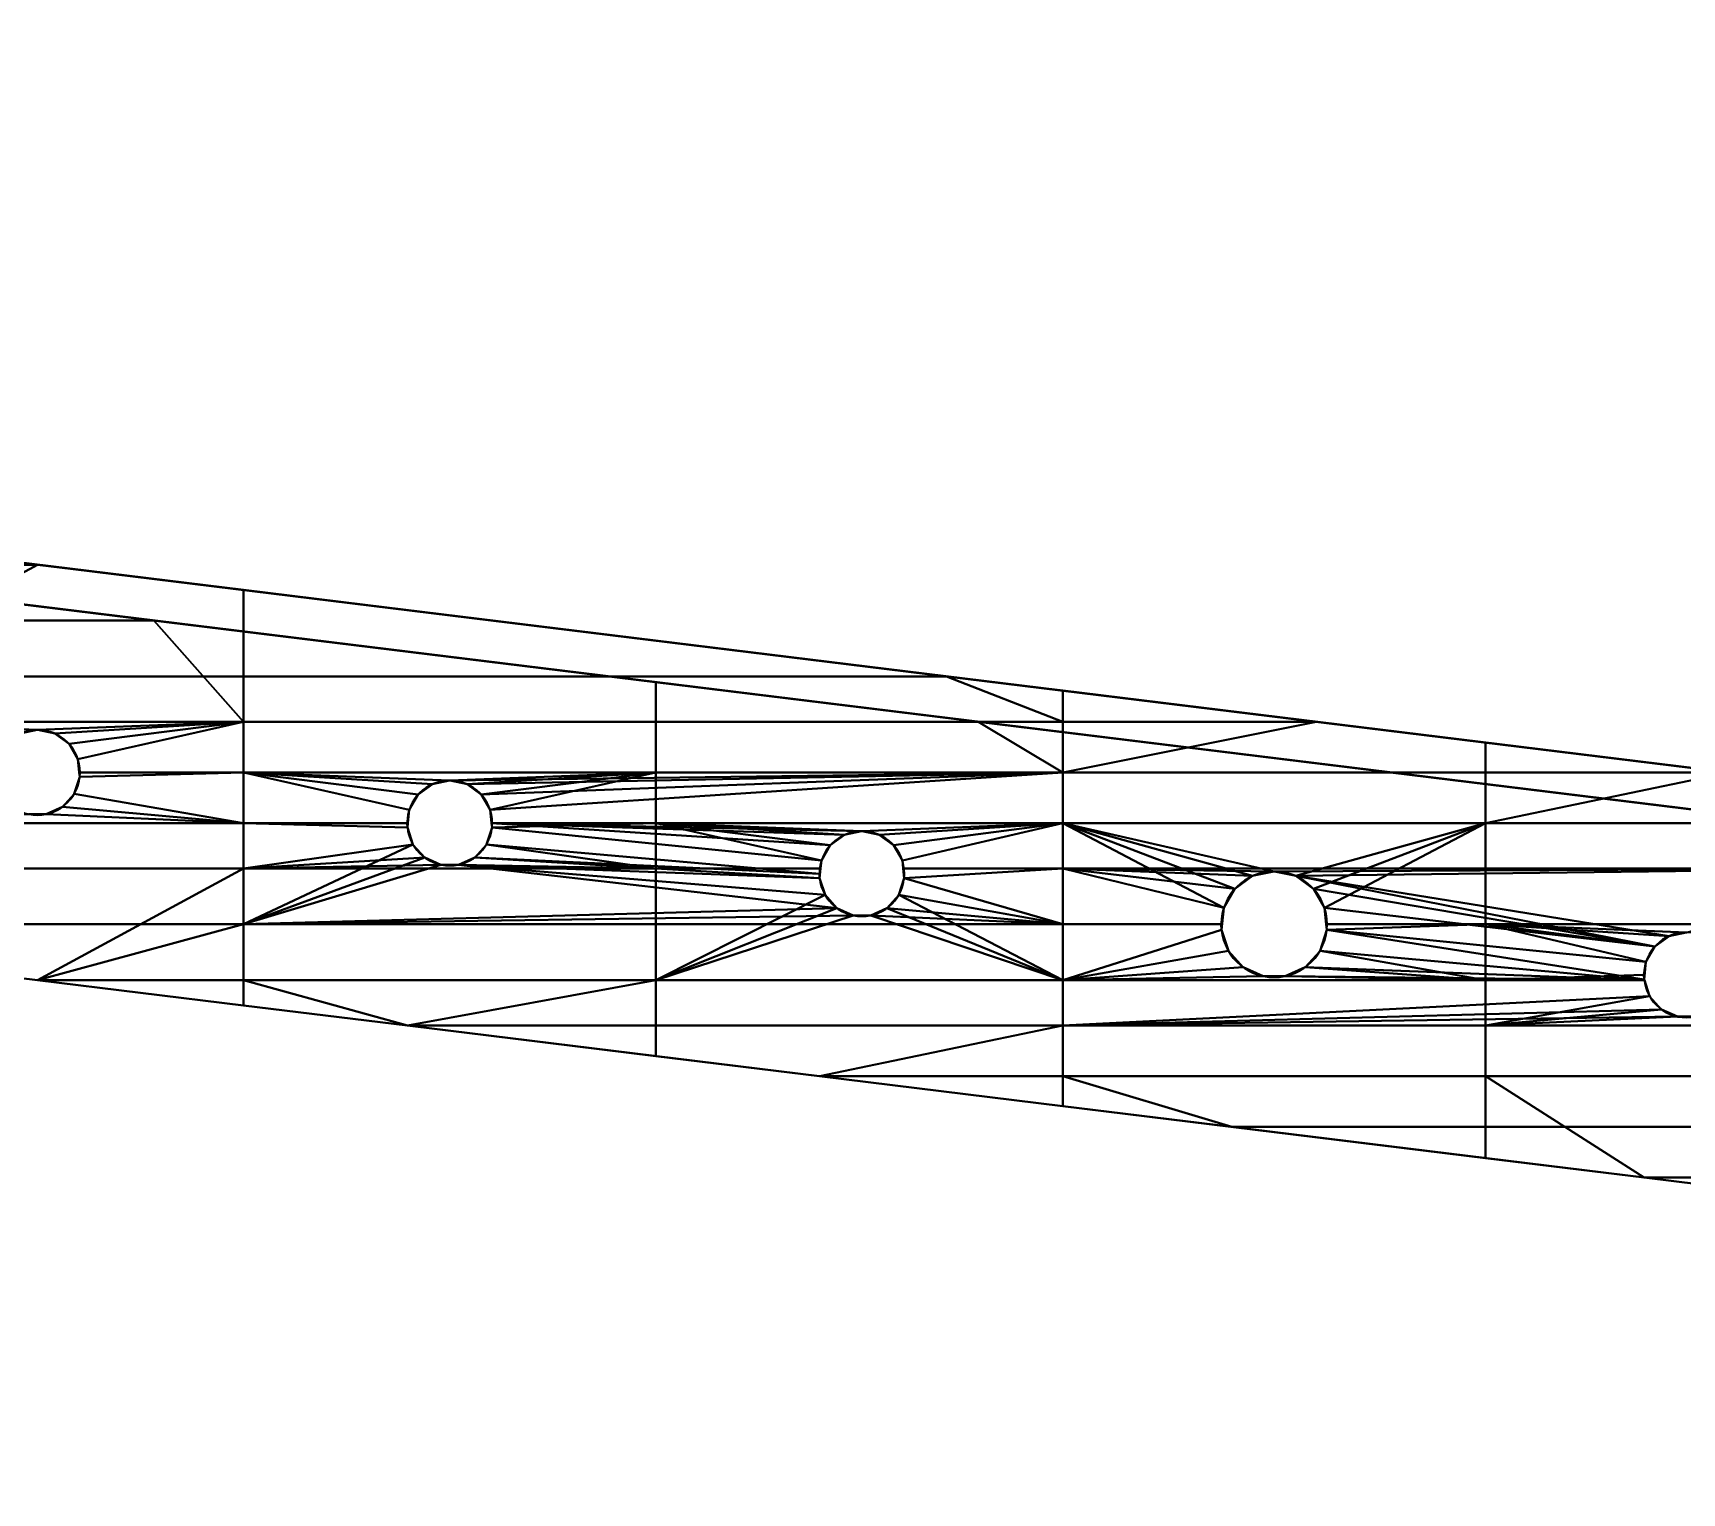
# Model space of a CAD drawing. Header units: millimetres. Extents: x 0 to 419, y 0 to 190.
# Drawn here: x 210.7 to 290.1, y 119.4 to 189.7 of the extents above; entities that cross this region are included whole.
import ezdxf

# ---------------------------------------------------------------- set-up
doc = ezdxf.new("R2010")
doc.units = ezdxf.units.MM
doc.layers.add('1', color=7, linetype='Continuous', true_color=0xffffff)

# ---------------------------------------------------------------- blocks, each defined once
blk = doc.blocks.new('UG_SURFACE_001')
at = {"layer": '1', "color": 252, "linetype": 'Continuous', "lineweight": 35}
for points in [[(2.492546, 189.693958, 16.5), (220.852703, 162.882701, 3.5), (210.930929, 164.100945, 3.5)], [(210.930929, 164.100945, 3.5), (201.001778, 165.320083, 3.5), (2.492546, 189.693958, 16.5)], [(2.492546, 189.693958, 16.5), (254.704952, 158.726171, 3.5), (220.852703, 162.882701, 3.5)], [(254.704952, 158.726171, 3.5), (2.492546, 189.693958, 16.5), (7.492546, 189.08003, 21.500001), (414.399207, 139.11818, 21.500001)], [(414.157271, 137.147874, 21.500001), (414.399207, 139.11818, 21.500001), (7.492546, 189.08003, 21.500001), (7.492546, 187.080026, 21.500001)], [(101.747163, 175.507024, 5.5), (419.120014, 136.538535, 16.5), (414.157271, 137.147874, 21.500001), (7.492546, 187.080026, 21.500001)], [(419.120014, 136.538535, 16.5), (101.747163, 175.507024, 5.5), (117.274627, 173.60048, 5.5)], [(419.120014, 136.538535, 16.5), (117.274627, 173.60048, 5.5), (121.598087, 173.069626, 5.5)], [(419.120014, 136.538535, 16.5), (121.598087, 173.069626, 5.5), (141.199008, 170.66294, 5.5)], [(141.199008, 170.66294, 5.5), (156.976476, 168.725714, 5.5), (419.120014, 136.538535, 16.5)], [(419.120014, 136.538535, 16.5), (156.976476, 168.725714, 5.5), (161.549926, 168.164164, 5.5)], [(419.120014, 136.538535, 16.5), (161.549926, 168.164164, 5.5), (176.827401, 166.288331, 5.5)], [(176.827401, 166.288331, 5.5), (194.642231, 164.100945, 5.5), (419.120014, 136.538535, 16.5)], [(210.930929, 164.100945, 3.5), (201.001778, 164.100945, 3.5), (201.001778, 165.320083, 3.5)], [(419.120014, 136.538535, 16.5), (194.642231, 164.100945, 5.5), (201.001778, 163.320079, 5.5)], [(201.001778, 158.726171, 3.5), (201.001778, 164.100945, 3.5), (210.930929, 164.100945, 3.5)], [(210.930929, 164.100945, 3.5), (220.852703, 162.882701, 3.5), (220.852703, 158.726171, 3.5), (201.001778, 158.726171, 3.5)], [(201.001778, 163.320079, 5.5), (201.001778, 161.41355, 5.5), (216.529235, 161.41355, 5.5)], [(201.001778, 163.320079, 5.5), (216.529235, 161.41355, 5.5), (419.120014, 136.538535, 16.5)], [(254.704952, 158.726171, 3.5), (220.852703, 158.726171, 3.5), (220.852703, 162.882701, 3.5)], [(216.529235, 161.41355, 5.5), (201.001778, 161.41355, 5.5), (201.001778, 156.538785, 5.5), (220.852703, 156.538785, 5.5)], [(220.852703, 156.538785, 5.5), (220.852703, 160.882697, 5.5), (216.529235, 161.41355, 5.5)], [(419.120014, 136.538535, 16.5), (216.529235, 161.41355, 5.5), (220.852703, 160.882697, 5.5)], [(220.852703, 160.882697, 5.5), (220.852703, 156.538785, 5.5), (240.703627, 156.538785, 5.5), (240.703627, 158.445314, 5.5)], [(220.852703, 160.882697, 5.5), (240.703627, 158.445314, 5.5), (419.120014, 136.538535, 16.5)], [(201.001778, 158.726171, 3.5), (220.852703, 158.726171, 3.5), (220.852703, 156.538785, 3.5), (201.001778, 156.538785, 3.5)], [(260.30454, 156.538785, 3.5), (220.852703, 156.538785, 3.5), (220.852703, 158.726171, 3.5), (254.704952, 158.726171, 3.5)], [(240.703627, 158.445314, 5.5), (240.703627, 156.538785, 5.5), (256.231099, 156.538785, 5.5)], [(419.120014, 136.538535, 16.5), (240.703627, 158.445314, 5.5), (256.231099, 156.538785, 5.5)], [(254.704952, 158.726171, 3.5), (260.30454, 158.038616, 3.5), (260.30454, 156.538785, 3.5)], [(414.399207, 139.11818, 21.500001), (260.30454, 158.038616, 3.5), (254.704952, 158.726171, 3.5)], [(272.519767, 156.538785, 3.5), (260.30454, 156.538785, 3.5), (260.30454, 158.038616, 3.5)], [(414.399207, 139.11818, 21.500001), (272.519767, 156.538785, 3.5), (260.30454, 158.038616, 3.5)], [(201.001778, 156.538785, 3.5), (220.852703, 156.538785, 3.5), (210.927233, 156.151399, 3.5)], [(210.927233, 156.151399, 3.5), (210.093424, 155.974165, 3.5), (201.001778, 156.538785, 3.5)], [(201.001778, 156.538785, 5.5), (210.093424, 155.974165, 5.5), (210.927233, 156.151399, 5.5)], [(210.927233, 156.151399, 5.5), (220.852703, 156.538785, 5.5), (201.001778, 156.538785, 5.5)], [(220.852703, 156.538785, 3.5), (211.761042, 155.974165, 3.5), (210.927233, 156.151399, 3.5)], [(210.927233, 156.151399, 5.5), (211.761042, 155.974165, 5.5), (220.852703, 156.538785, 5.5)], [(212.450683, 155.473113, 3.5), (211.761042, 155.974165, 3.5), (220.852703, 156.538785, 3.5)], [(220.852703, 156.538785, 5.5), (211.761042, 155.974165, 5.5), (212.450683, 155.473113, 5.5)], [(212.876901, 154.73488, 3.5), (212.450683, 155.473113, 3.5), (220.852703, 156.538785, 3.5)], [(220.852703, 156.538785, 5.5), (212.450683, 155.473113, 5.5), (212.876901, 154.73488, 5.5)], [(220.852703, 156.538785, 3.5), (220.852703, 154.101387, 3.5), (212.943479, 154.101387, 3.5), (212.876901, 154.73488, 3.5)], [(212.876901, 154.73488, 5.5), (212.943479, 154.101387, 5.5), (220.852703, 154.101387, 5.5), (220.852703, 156.538785, 5.5)], [(220.852703, 156.538785, 3.5), (260.30454, 156.538785, 3.5), (260.30454, 154.101387, 3.5), (220.852703, 154.101387, 3.5)], [(240.703627, 154.101387, 5.5), (240.703627, 156.538785, 5.5), (220.852703, 156.538785, 5.5), (220.852703, 154.101387, 5.5)], [(256.231099, 156.538785, 5.5), (240.703627, 156.538785, 5.5), (240.703627, 154.101387, 5.5), (260.30454, 154.101387, 5.5)], [(260.30454, 154.101387, 5.5), (260.30454, 156.038627, 5.5), (256.231099, 156.538785, 5.5)], [(419.120014, 136.538535, 16.5), (256.231099, 156.538785, 5.5), (260.30454, 156.038627, 5.5)], [(260.30454, 154.101387, 3.5), (260.30454, 156.538785, 3.5), (272.519767, 156.538785, 3.5)], [(272.519767, 156.538785, 3.5), (280.655473, 155.53984, 3.5), (280.655473, 154.101387, 3.5), (260.30454, 154.101387, 3.5)], [(414.399207, 139.11818, 21.500001), (280.655473, 155.53984, 3.5), (272.519767, 156.538785, 3.5)], [(210.927233, 156.151399, 3.5), (210.927233, 156.151399, 5.5), (210.093424, 155.974165, 5.5), (210.093424, 155.974165, 3.5)], [(211.761042, 155.974165, 3.5), (211.761042, 155.974165, 5.5), (210.927233, 156.151399, 5.5), (210.927233, 156.151399, 3.5)], [(212.450683, 155.473113, 3.5), (212.450683, 155.473113, 5.5), (211.761042, 155.974165, 5.5), (211.761042, 155.974165, 3.5)], [(260.30454, 156.038627, 5.5), (260.30454, 154.101387, 5.5), (276.082009, 154.101387, 5.5)], [(260.30454, 156.038627, 5.5), (276.082009, 154.101387, 5.5), (419.120014, 136.538535, 16.5)], [(212.876901, 154.73488, 3.5), (212.876901, 154.73488, 5.5), (212.450683, 155.473113, 5.5), (212.450683, 155.473113, 3.5)], [(292.370707, 154.101387, 3.5), (280.655473, 154.101387, 3.5), (280.655473, 155.53984, 3.5)], [(414.399207, 139.11818, 21.500001), (292.370707, 154.101387, 3.5), (280.655473, 155.53984, 3.5)], [(212.702587, 153.076395, 3.5), (212.96601, 153.887108, 3.5), (220.852703, 154.101387, 3.5), (220.852703, 151.664004, 3.5)], [(220.852703, 151.664004, 5.5), (220.852703, 154.101387, 5.5), (212.96601, 153.887108, 5.5), (212.702587, 153.076395, 5.5)], [(212.943479, 154.101387, 5.5), (212.876901, 154.73488, 5.5), (212.876901, 154.73488, 3.5), (212.943479, 154.101387, 3.5)], [(212.96601, 153.887108, 3.5), (212.943479, 154.101387, 3.5), (220.852703, 154.101387, 3.5)], [(212.943479, 154.101387, 3.5), (212.96601, 153.887108, 3.5), (212.96601, 153.887108, 5.5), (212.943479, 154.101387, 5.5)], [(220.852703, 154.101387, 5.5), (212.943479, 154.101387, 5.5), (212.96601, 153.887108, 5.5)], [(220.852703, 154.101387, 3.5), (229.254708, 153.035715, 3.5), (228.82849, 152.297497, 3.5)], [(220.852703, 154.101387, 3.5), (229.944348, 153.536767, 3.5), (229.254708, 153.035715, 3.5)], [(230.778158, 153.714001, 3.5), (220.852703, 154.101387, 3.5), (260.30454, 154.101387, 3.5)], [(230.778158, 153.714001, 3.5), (229.944348, 153.536767, 3.5), (220.852703, 154.101387, 3.5)], [(228.82849, 152.297497, 3.5), (228.72816, 151.664004, 3.5), (220.852703, 151.664004, 3.5), (220.852703, 154.101387, 3.5)], [(240.703627, 154.101387, 5.5), (220.852703, 154.101387, 5.5), (230.778158, 153.714001, 5.5)], [(220.852703, 154.101387, 5.5), (220.852703, 151.664004, 5.5), (228.761911, 151.664004, 5.5), (228.82849, 152.297497, 5.5)], [(220.852703, 154.101387, 5.5), (229.944348, 153.536767, 5.5), (230.778158, 153.714001, 5.5)], [(228.82849, 152.297497, 5.5), (229.254708, 153.035715, 5.5), (220.852703, 154.101387, 5.5)], [(229.254708, 153.035715, 5.5), (229.944348, 153.536767, 5.5), (220.852703, 154.101387, 5.5)], [(260.30454, 154.101387, 3.5), (231.611967, 153.536767, 3.5), (230.778158, 153.714001, 3.5)], [(230.778158, 153.714001, 5.5), (231.611967, 153.536767, 5.5), (240.703627, 154.101387, 5.5)], [(232.301608, 153.035715, 3.5), (231.611967, 153.536767, 3.5), (260.30454, 154.101387, 3.5)], [(240.703627, 154.101387, 5.5), (231.611967, 153.536767, 5.5), (232.301608, 153.035715, 5.5)], [(232.727826, 152.297497, 3.5), (232.301608, 153.035715, 3.5), (260.30454, 154.101387, 3.5)], [(240.703627, 154.101387, 5.5), (232.301608, 153.035715, 5.5), (232.727826, 152.297497, 5.5)], [(260.30454, 154.101387, 3.5), (260.30454, 151.664004, 3.5), (232.794404, 151.664004, 3.5), (232.727826, 152.297497, 3.5)], [(232.727826, 152.297497, 5.5), (232.794404, 151.664004, 5.5), (240.703627, 151.664004, 5.5), (240.703627, 154.101387, 5.5)], [(260.30454, 151.664004, 5.5), (260.30454, 154.101387, 5.5), (240.703627, 154.101387, 5.5), (240.703627, 151.664004, 5.5)], [(260.30454, 154.101387, 3.5), (280.655473, 154.101387, 3.5), (280.655473, 151.664004, 3.5), (260.30454, 151.664004, 3.5)], [(276.082009, 154.101387, 5.5), (260.30454, 154.101387, 5.5), (260.30454, 151.664004, 5.5), (295.932919, 151.664004, 5.5)], [(419.120014, 136.538535, 16.5), (276.082009, 154.101387, 5.5), (295.932919, 151.664004, 5.5)], [(280.655473, 151.664004, 3.5), (280.655473, 154.101387, 3.5), (292.370707, 154.101387, 3.5)], [(292.370707, 154.101387, 3.5), (300.256401, 153.133154, 3.5), (300.256401, 151.664004, 3.5), (280.655473, 151.664004, 3.5)], [(212.702587, 153.076395, 3.5), (212.702587, 153.076395, 5.5), (212.96601, 153.887108, 5.5), (212.96601, 153.887108, 3.5)], [(229.944348, 153.536767, 3.5), (229.944348, 153.536767, 5.5), (229.254708, 153.035715, 5.5), (229.254708, 153.035715, 3.5)], [(230.778158, 153.714001, 3.5), (230.778158, 153.714001, 5.5), (229.944348, 153.536767, 5.5), (229.944348, 153.536767, 3.5)], [(231.611967, 153.536767, 3.5), (231.611967, 153.536767, 5.5), (230.778158, 153.714001, 5.5), (230.778158, 153.714001, 3.5)], [(232.301608, 153.035715, 3.5), (232.301608, 153.035715, 5.5), (231.611967, 153.536767, 5.5), (231.611967, 153.536767, 3.5)], [(220.852703, 151.664004, 3.5), (212.132201, 152.442902, 3.5), (212.702587, 153.076395, 3.5)], [(212.132201, 152.442902, 3.5), (212.132201, 152.442902, 5.5), (212.702587, 153.076395, 5.5), (212.702587, 153.076395, 3.5)], [(212.702587, 153.076395, 5.5), (212.132201, 152.442902, 5.5), (220.852703, 151.664004, 5.5)], [(229.254708, 153.035715, 3.5), (229.254708, 153.035715, 5.5), (228.82849, 152.297497, 5.5), (228.82849, 152.297497, 3.5)], [(232.727826, 152.297497, 3.5), (232.727826, 152.297497, 5.5), (232.301608, 153.035715, 5.5), (232.301608, 153.035715, 3.5)], [(220.852703, 151.664004, 3.5), (201.001778, 151.664004, 3.5), (210.501015, 152.096182, 3.5), (211.353451, 152.096182, 3.5)], [(201.001778, 151.664004, 5.5), (220.852703, 151.664004, 5.5), (211.353451, 152.096182, 5.5), (210.501015, 152.096182, 5.5)], [(210.501015, 152.096182, 3.5), (210.501015, 152.096182, 5.5), (211.353451, 152.096182, 5.5), (211.353451, 152.096182, 3.5)], [(211.353451, 152.096182, 3.5), (212.132201, 152.442902, 3.5), (220.852703, 151.664004, 3.5)], [(211.353451, 152.096182, 3.5), (211.353451, 152.096182, 5.5), (212.132201, 152.442902, 5.5), (212.132201, 152.442902, 3.5)], [(220.852703, 151.664004, 5.5), (212.132201, 152.442902, 5.5), (211.353451, 152.096182, 5.5)], [(228.761911, 151.664004, 5.5), (228.72816, 151.664004, 3.5), (228.82849, 152.297497, 3.5)], [(228.82849, 152.297497, 3.5), (228.82849, 152.297497, 5.5), (228.761911, 151.664004, 5.5)], [(232.794404, 151.664004, 5.5), (232.727826, 152.297497, 5.5), (232.727826, 152.297497, 3.5), (232.794404, 151.664004, 3.5)], [(201.001778, 151.664004, 3.5), (220.852703, 151.664004, 3.5), (220.852703, 146.789238, 3.5), (201.001778, 146.789238, 3.5)], [(220.852703, 149.476618, 5.5), (220.852703, 151.664004, 5.5), (201.001778, 151.664004, 5.5), (201.001778, 149.476618, 5.5)], [(220.852703, 151.664004, 3.5), (228.72816, 151.664004, 3.5), (228.739396, 151.449725, 3.5)], [(228.739396, 151.449725, 3.5), (229.002804, 150.638998, 3.5), (220.852703, 146.789238, 3.5), (220.852703, 151.664004, 3.5)], [(229.002804, 150.638998, 5.5), (228.739396, 151.449725, 5.5), (220.852703, 151.664004, 5.5), (220.852703, 149.476618, 5.5)], [(228.739396, 151.449725, 5.5), (228.761911, 151.664004, 5.5), (220.852703, 151.664004, 5.5)], [(228.739396, 151.449725, 3.5), (228.72816, 151.664004, 3.5), (228.761911, 151.664004, 5.5)], [(228.761911, 151.664004, 5.5), (228.739396, 151.449725, 5.5), (228.739396, 151.449725, 3.5)], [(228.739396, 151.449725, 3.5), (228.739396, 151.449725, 5.5), (229.002804, 150.638998, 5.5), (229.002804, 150.638998, 3.5)], [(240.703627, 149.476618, 5.5), (240.703627, 151.664004, 5.5), (232.816935, 151.449725, 5.5), (232.553512, 150.638998, 5.5)], [(232.553512, 150.638998, 3.5), (232.816935, 151.449725, 3.5), (248.679414, 149.860099, 3.5), (248.579085, 149.226621, 3.5)], [(232.553512, 150.638998, 3.5), (232.553512, 150.638998, 5.5), (232.816935, 151.449725, 5.5), (232.816935, 151.449725, 3.5)], [(232.794404, 151.664004, 3.5), (260.30454, 151.664004, 3.5), (250.629097, 151.276618, 3.5)], [(232.794404, 151.664004, 3.5), (249.795273, 151.099384, 3.5), (249.105632, 150.598332, 3.5)], [(250.629097, 151.276618, 3.5), (249.795273, 151.099384, 3.5), (232.794404, 151.664004, 3.5)], [(249.105632, 150.598332, 3.5), (248.679414, 149.860099, 3.5), (232.816935, 151.449725, 3.5), (232.794404, 151.664004, 3.5)], [(232.794404, 151.664004, 3.5), (232.816935, 151.449725, 3.5), (232.816935, 151.449725, 5.5), (232.794404, 151.664004, 5.5)], [(240.703627, 151.664004, 5.5), (232.794404, 151.664004, 5.5), (232.816935, 151.449725, 5.5)], [(240.703627, 151.664004, 5.5), (249.795273, 151.099384, 5.5), (250.629097, 151.276618, 5.5)], [(250.629097, 151.276618, 5.5), (260.30454, 151.664004, 5.5), (240.703627, 151.664004, 5.5)], [(240.703627, 151.664004, 5.5), (240.703627, 149.476618, 5.5), (248.639107, 149.476618, 5.5), (248.679414, 149.860099, 5.5)], [(248.679414, 149.860099, 5.5), (249.105632, 150.598332, 5.5), (240.703627, 151.664004, 5.5)], [(249.105632, 150.598332, 5.5), (249.795273, 151.099384, 5.5), (240.703627, 151.664004, 5.5)], [(249.795273, 151.099384, 3.5), (249.795273, 151.099384, 5.5), (249.105632, 150.598332, 5.5), (249.105632, 150.598332, 3.5)], [(250.629097, 151.276618, 3.5), (250.629097, 151.276618, 5.5), (249.795273, 151.099384, 5.5), (249.795273, 151.099384, 3.5)], [(251.462907, 151.099384, 3.5), (250.629097, 151.276618, 3.5), (260.30454, 151.664004, 3.5)], [(260.30454, 151.664004, 5.5), (250.629097, 151.276618, 5.5), (251.462907, 151.099384, 5.5)], [(251.462907, 151.099384, 3.5), (251.462907, 151.099384, 5.5), (250.629097, 151.276618, 5.5), (250.629097, 151.276618, 3.5)], [(260.30454, 151.664004, 3.5), (252.152532, 150.598332, 3.5), (251.462907, 151.099384, 3.5)], [(251.462907, 151.099384, 5.5), (252.152532, 150.598332, 5.5), (260.30454, 151.664004, 5.5)], [(252.152532, 150.598332, 3.5), (252.152532, 150.598332, 5.5), (251.462907, 151.099384, 5.5), (251.462907, 151.099384, 3.5)], [(252.578735, 149.860099, 3.5), (252.152532, 150.598332, 3.5), (260.30454, 151.664004, 3.5)], [(252.152532, 150.598332, 5.5), (252.578735, 149.860099, 5.5), (260.30454, 151.664004, 5.5)], [(252.667844, 149.012327, 3.5), (252.578735, 149.860099, 3.5), (260.30454, 151.664004, 3.5), (260.30454, 146.789238, 3.5)], [(252.578735, 149.860099, 5.5), (252.619058, 149.476618, 5.5), (260.30454, 149.476618, 5.5), (260.30454, 151.664004, 5.5)], [(260.30454, 151.664004, 3.5), (268.584996, 148.49551, 3.5), (268.054813, 147.577226, 3.5)], [(260.30454, 151.664004, 3.5), (269.442827, 149.118766, 3.5), (268.584996, 148.49551, 3.5)], [(260.30454, 151.664004, 3.5), (280.655473, 151.664004, 3.5), (271.517187, 149.118766, 3.5), (270.480007, 149.339229, 3.5)], [(270.480007, 149.339229, 3.5), (269.442827, 149.118766, 3.5), (260.30454, 151.664004, 3.5)], [(268.054813, 147.577226, 3.5), (267.930001, 146.789238, 3.5), (260.30454, 146.789238, 3.5), (260.30454, 151.664004, 3.5)], [(295.932919, 151.664004, 5.5), (260.30454, 151.664004, 5.5), (260.30454, 149.476618, 5.5), (300.256401, 149.476618, 5.5)], [(272.375017, 148.49551, 3.5), (271.517187, 149.118766, 3.5), (280.655473, 151.664004, 3.5)], [(272.905201, 147.577226, 3.5), (272.375017, 148.49551, 3.5), (280.655473, 151.664004, 3.5)], [(280.655473, 151.664004, 3.5), (280.655473, 146.789238, 3.5), (272.988021, 146.789238, 3.5), (272.905201, 147.577226, 3.5)], [(280.655473, 151.664004, 3.5), (300.256401, 151.664004, 3.5), (300.256401, 146.789238, 3.5), (280.655473, 146.789238, 3.5)], [(229.002804, 150.638998, 3.5), (229.573205, 150.005519, 3.5), (220.852703, 146.789238, 3.5)], [(220.852703, 149.476618, 5.5), (229.573205, 150.005519, 5.5), (229.002804, 150.638998, 5.5)], [(229.002804, 150.638998, 3.5), (229.002804, 150.638998, 5.5), (229.573205, 150.005519, 5.5), (229.573205, 150.005519, 3.5)], [(248.579085, 149.226621, 3.5), (231.983125, 150.005519, 3.5), (232.553512, 150.638998, 3.5)], [(231.983125, 150.005519, 3.5), (231.983125, 150.005519, 5.5), (232.553512, 150.638998, 5.5), (232.553512, 150.638998, 3.5)], [(232.553512, 150.638998, 5.5), (231.983125, 150.005519, 5.5), (240.703627, 149.476618, 5.5)], [(249.105632, 150.598332, 3.5), (249.105632, 150.598332, 5.5), (248.679414, 149.860099, 5.5), (248.679414, 149.860099, 3.5)], [(252.578735, 149.860099, 3.5), (252.578735, 149.860099, 5.5), (252.152532, 150.598332, 5.5), (252.152532, 150.598332, 3.5)], [(220.852703, 149.476618, 5.5), (201.001778, 149.476618, 5.5), (201.001778, 145.320088, 5.5), (210.923553, 144.101843, 5.5)], [(210.923553, 144.101843, 5.5), (220.852703, 144.101843, 5.5), (220.852703, 149.476618, 5.5)], [(220.852703, 146.789238, 3.5), (229.573205, 150.005519, 3.5), (230.35194, 149.658799, 3.5)], [(230.35194, 149.658799, 5.5), (229.573205, 150.005519, 5.5), (220.852703, 149.476618, 5.5)], [(249.42413, 147.568136, 3.5), (220.852703, 146.789238, 3.5), (230.35194, 149.658799, 3.5), (231.204376, 149.658799, 3.5)], [(220.852703, 149.476618, 5.5), (240.703627, 149.476618, 5.5), (231.204376, 149.658799, 5.5), (230.35194, 149.658799, 5.5)], [(240.703627, 144.101843, 5.5), (240.703627, 149.476618, 5.5), (220.852703, 149.476618, 5.5), (220.852703, 144.101843, 5.5)], [(229.573205, 150.005519, 3.5), (229.573205, 150.005519, 5.5), (230.35194, 149.658799, 5.5), (230.35194, 149.658799, 3.5)], [(230.35194, 149.658799, 3.5), (230.35194, 149.658799, 5.5), (231.204376, 149.658799, 5.5), (231.204376, 149.658799, 3.5)], [(231.204376, 149.658799, 3.5), (231.983125, 150.005519, 3.5), (248.579085, 149.226621, 3.5), (248.59032, 149.012327, 3.5)], [(231.204376, 149.658799, 3.5), (231.204376, 149.658799, 5.5), (231.983125, 150.005519, 5.5), (231.983125, 150.005519, 3.5)], [(240.703627, 149.476618, 5.5), (231.983125, 150.005519, 5.5), (231.204376, 149.658799, 5.5)], [(248.59032, 149.012327, 3.5), (248.853728, 148.201615, 3.5), (231.204376, 149.658799, 3.5)], [(248.853728, 148.201615, 3.5), (249.42413, 147.568136, 3.5), (231.204376, 149.658799, 3.5)], [(248.853728, 148.201615, 5.5), (248.59032, 149.012327, 5.5), (240.703627, 149.476618, 5.5), (240.703627, 144.101843, 5.5)], [(248.59032, 149.012327, 5.5), (248.639107, 149.476618, 5.5), (240.703627, 149.476618, 5.5)], [(248.639107, 149.476618, 5.5), (248.579085, 149.226621, 3.5), (248.679414, 149.860099, 3.5)], [(248.579085, 149.226621, 3.5), (248.639107, 149.476618, 5.5), (248.59032, 149.012327, 5.5)], [(248.679414, 149.860099, 3.5), (248.679414, 149.860099, 5.5), (248.639107, 149.476618, 5.5)], [(260.30454, 144.101843, 5.5), (260.30454, 149.476618, 5.5), (252.667844, 149.012327, 5.5), (252.404422, 148.201615, 5.5)], [(252.578735, 149.860099, 3.5), (252.667844, 149.012327, 3.5), (252.667844, 149.012327, 5.5), (252.619058, 149.476618, 5.5)], [(252.619058, 149.476618, 5.5), (252.578735, 149.860099, 5.5), (252.578735, 149.860099, 3.5)], [(260.30454, 149.476618, 5.5), (252.619058, 149.476618, 5.5), (252.667844, 149.012327, 5.5)], [(300.256401, 149.476618, 5.5), (260.30454, 149.476618, 5.5), (270.480007, 149.339229, 5.5)], [(260.30454, 149.476618, 5.5), (260.30454, 144.101843, 5.5), (267.943978, 146.522686, 5.5), (268.054813, 147.577226, 5.5)], [(260.30454, 149.476618, 5.5), (269.442827, 149.118766, 5.5), (270.480007, 149.339229, 5.5)], [(268.054813, 147.577226, 5.5), (268.584996, 148.49551, 5.5), (260.30454, 149.476618, 5.5)], [(268.584996, 148.49551, 5.5), (269.442827, 149.118766, 5.5), (260.30454, 149.476618, 5.5)], [(270.480007, 149.339229, 3.5), (270.480007, 149.339229, 5.5), (269.442827, 149.118766, 5.5), (269.442827, 149.118766, 3.5)], [(270.480007, 149.339229, 5.5), (271.517187, 149.118766, 5.5), (300.256401, 149.476618, 5.5)], [(271.517187, 149.118766, 3.5), (271.517187, 149.118766, 5.5), (270.480007, 149.339229, 5.5), (270.480007, 149.339229, 3.5)], [(289.497107, 146.224618, 5.5), (290.330917, 146.401837, 5.5), (300.256401, 149.476618, 5.5), (271.517187, 149.118766, 5.5)], [(248.59032, 149.012327, 5.5), (248.59032, 149.012327, 3.5), (248.579085, 149.226621, 3.5)], [(248.59032, 149.012327, 3.5), (248.59032, 149.012327, 5.5), (248.853728, 148.201615, 5.5), (248.853728, 148.201615, 3.5)], [(252.404422, 148.201615, 3.5), (252.667844, 149.012327, 3.5), (260.30454, 146.789238, 3.5)], [(252.404422, 148.201615, 3.5), (252.404422, 148.201615, 5.5), (252.667844, 149.012327, 5.5), (252.667844, 149.012327, 3.5)], [(268.584996, 148.49551, 3.5), (268.584996, 148.49551, 5.5), (268.054813, 147.577226, 5.5), (268.054813, 147.577226, 3.5)], [(269.442827, 149.118766, 3.5), (269.442827, 149.118766, 5.5), (268.584996, 148.49551, 5.5), (268.584996, 148.49551, 3.5)], [(272.375017, 148.49551, 3.5), (272.375017, 148.49551, 5.5), (271.517187, 149.118766, 5.5), (271.517187, 149.118766, 3.5)], [(271.517187, 149.118766, 5.5), (288.807482, 145.723566, 5.5), (289.497107, 146.224618, 5.5)], [(288.807482, 145.723566, 5.5), (271.517187, 149.118766, 5.5), (272.375017, 148.49551, 5.5)], [(272.905201, 147.577226, 3.5), (272.905201, 147.577226, 5.5), (272.375017, 148.49551, 5.5), (272.375017, 148.49551, 3.5)], [(288.807482, 145.723566, 5.5), (272.375017, 148.49551, 5.5), (272.905201, 147.577226, 5.5)], [(240.703627, 144.101843, 5.5), (249.42413, 147.568136, 5.5), (248.853728, 148.201615, 5.5)], [(248.853728, 148.201615, 3.5), (248.853728, 148.201615, 5.5), (249.42413, 147.568136, 5.5), (249.42413, 147.568136, 3.5)], [(260.30454, 146.789238, 3.5), (251.834035, 147.568136, 3.5), (252.404422, 148.201615, 3.5)], [(251.834035, 147.568136, 3.5), (251.834035, 147.568136, 5.5), (252.404422, 148.201615, 5.5), (252.404422, 148.201615, 3.5)], [(252.404422, 148.201615, 5.5), (251.834035, 147.568136, 5.5), (260.30454, 144.101843, 5.5)], [(220.852703, 146.789238, 3.5), (249.42413, 147.568136, 3.5), (250.202864, 147.221416, 3.5)], [(260.30454, 146.789238, 3.5), (220.852703, 146.789238, 3.5), (250.202864, 147.221416, 3.5), (251.0553, 147.221416, 3.5)], [(250.202864, 147.221416, 5.5), (249.42413, 147.568136, 5.5), (240.703627, 144.101843, 5.5)], [(251.0553, 147.221416, 5.5), (250.202864, 147.221416, 5.5), (240.703627, 144.101843, 5.5), (260.30454, 144.101843, 5.5)], [(249.42413, 147.568136, 3.5), (249.42413, 147.568136, 5.5), (250.202864, 147.221416, 5.5), (250.202864, 147.221416, 3.5)], [(250.202864, 147.221416, 3.5), (250.202864, 147.221416, 5.5), (251.0553, 147.221416, 5.5), (251.0553, 147.221416, 3.5)], [(251.0553, 147.221416, 3.5), (251.834035, 147.568136, 3.5), (260.30454, 146.789238, 3.5)], [(251.0553, 147.221416, 3.5), (251.0553, 147.221416, 5.5), (251.834035, 147.568136, 5.5), (251.834035, 147.568136, 3.5)], [(260.30454, 144.101843, 5.5), (251.834035, 147.568136, 5.5), (251.0553, 147.221416, 5.5)], [(268.054813, 147.577226, 5.5), (267.943978, 146.522686, 5.5), (267.930001, 146.789238, 3.5)], [(267.930001, 146.789238, 3.5), (268.054813, 147.577226, 3.5), (268.054813, 147.577226, 5.5)], [(273.016036, 146.522686, 5.5), (272.905201, 147.577226, 5.5), (272.905201, 147.577226, 3.5), (272.988021, 146.789238, 3.5)], [(272.905201, 147.577226, 5.5), (273.016036, 146.522686, 5.5), (288.381279, 144.985333, 5.5), (288.807482, 145.723566, 5.5)], [(210.923553, 144.101843, 3.5), (201.001778, 145.320088, 3.5), (201.001778, 146.789238, 3.5), (220.852703, 146.789238, 3.5)], [(220.852703, 146.789238, 3.5), (220.852703, 144.101843, 3.5), (210.923553, 144.101843, 3.5)], [(220.852703, 146.789238, 3.5), (260.30454, 146.789238, 3.5), (260.30454, 144.101843, 3.5), (220.852703, 144.101843, 3.5)], [(260.30454, 144.101843, 3.5), (260.30454, 146.789238, 3.5), (267.930001, 146.789238, 3.5), (267.943978, 146.522686, 3.5)], [(267.943978, 146.522686, 3.5), (268.271655, 145.514235, 3.5), (260.30454, 144.101843, 3.5)], [(268.271655, 145.514235, 5.5), (267.943978, 146.522686, 5.5), (260.30454, 144.101843, 5.5)], [(267.943978, 146.522686, 5.5), (267.943978, 146.522686, 3.5), (267.930001, 146.789238, 3.5)], [(267.943978, 146.522686, 3.5), (267.943978, 146.522686, 5.5), (268.271655, 145.514235, 5.5), (268.271655, 145.514235, 3.5)], [(272.688359, 145.514235, 3.5), (273.016036, 146.522686, 3.5), (280.655473, 146.789238, 3.5), (280.655473, 144.101843, 3.5)], [(272.688359, 145.514235, 3.5), (272.688359, 145.514235, 5.5), (273.016036, 146.522686, 5.5), (273.016036, 146.522686, 3.5)], [(273.016036, 146.522686, 5.5), (272.688359, 145.514235, 5.5), (288.303763, 144.101843, 5.5), (288.29217, 144.137561, 5.5)], [(273.016036, 146.522686, 3.5), (272.988021, 146.789238, 3.5), (280.655473, 146.789238, 3.5)], [(272.988021, 146.789238, 3.5), (273.016036, 146.522686, 3.5), (273.016036, 146.522686, 5.5)], [(288.29217, 144.137561, 5.5), (288.381279, 144.985333, 5.5), (273.016036, 146.522686, 5.5)], [(280.655473, 144.101843, 3.5), (280.655473, 146.789238, 3.5), (288.381279, 144.985333, 3.5), (288.280934, 144.35184, 3.5)], [(280.655473, 146.789238, 3.5), (288.807482, 145.723566, 3.5), (288.381279, 144.985333, 3.5)], [(280.655473, 146.789238, 3.5), (290.330917, 146.401837, 3.5), (289.497107, 146.224618, 3.5)], [(289.497107, 146.224618, 3.5), (288.807482, 145.723566, 3.5), (280.655473, 146.789238, 3.5)], [(290.330917, 146.401837, 3.5), (280.655473, 146.789238, 3.5), (300.256401, 146.789238, 3.5)], [(289.497107, 146.224618, 3.5), (289.497107, 146.224618, 5.5), (288.807482, 145.723566, 5.5), (288.807482, 145.723566, 3.5)], [(290.330917, 146.401837, 3.5), (290.330917, 146.401837, 5.5), (289.497107, 146.224618, 5.5), (289.497107, 146.224618, 3.5)], [(201.001778, 145.320088, 3.5), (210.923553, 144.101843, 3.5), (210.923553, 144.101843, 5.5), (201.001778, 145.320088, 5.5)], [(268.271655, 145.514235, 3.5), (268.981159, 144.726232, 3.5), (260.30454, 144.101843, 3.5)], [(260.30454, 144.101843, 5.5), (268.981159, 144.726232, 5.5), (268.271655, 145.514235, 5.5)], [(268.271655, 145.514235, 3.5), (268.271655, 145.514235, 5.5), (268.981159, 144.726232, 5.5), (268.981159, 144.726232, 3.5)], [(280.655473, 144.101843, 3.5), (271.978855, 144.726232, 3.5), (272.688359, 145.514235, 3.5)], [(271.978855, 144.726232, 3.5), (271.978855, 144.726232, 5.5), (272.688359, 145.514235, 5.5), (272.688359, 145.514235, 3.5)], [(272.688359, 145.514235, 5.5), (271.978855, 144.726232, 5.5), (288.303763, 144.101843, 5.5)], [(288.807482, 145.723566, 3.5), (288.807482, 145.723566, 5.5), (288.381279, 144.985333, 5.5), (288.381279, 144.985333, 3.5)], [(260.30454, 144.101843, 3.5), (268.981159, 144.726232, 3.5), (269.949824, 144.294947, 3.5)], [(269.949824, 144.294947, 5.5), (268.981159, 144.726232, 5.5), (260.30454, 144.101843, 5.5)], [(268.981159, 144.726232, 3.5), (268.981159, 144.726232, 5.5), (269.949824, 144.294947, 5.5), (269.949824, 144.294947, 3.5)], [(271.01019, 144.294947, 3.5), (271.978855, 144.726232, 3.5), (280.655473, 144.101843, 3.5)], [(271.01019, 144.294947, 3.5), (271.01019, 144.294947, 5.5), (271.978855, 144.726232, 5.5), (271.978855, 144.726232, 3.5)], [(271.978855, 144.726232, 5.5), (271.01019, 144.294947, 5.5), (288.303763, 144.101843, 5.5)], [(288.381279, 144.985333, 5.5), (288.29217, 144.137561, 5.5), (288.280934, 144.35184, 3.5)], [(288.280934, 144.35184, 3.5), (288.381279, 144.985333, 3.5), (288.381279, 144.985333, 5.5)], [(210.923553, 144.101843, 3.5), (220.852703, 144.101843, 3.5), (220.852703, 142.882705, 3.5)], [(210.923553, 144.101843, 3.5), (220.852703, 142.882705, 3.5), (220.852703, 142.882705, 5.5), (210.923553, 144.101843, 5.5)], [(220.852703, 142.882705, 5.5), (220.852703, 144.101843, 5.5), (210.923553, 144.101843, 5.5)], [(220.852703, 144.101843, 3.5), (260.30454, 144.101843, 3.5), (260.30454, 141.914457, 3.5), (228.738382, 141.914457, 3.5)], [(228.738382, 141.914457, 3.5), (220.852703, 142.882705, 3.5), (220.852703, 144.101843, 3.5)], [(240.703627, 144.101843, 5.5), (220.852703, 144.101843, 5.5), (220.852703, 142.882705, 5.5), (228.738382, 141.914457, 5.5)], [(228.738382, 141.914457, 5.5), (240.703627, 141.914457, 5.5), (240.703627, 144.101843, 5.5)], [(260.30454, 141.914457, 5.5), (260.30454, 144.101843, 5.5), (240.703627, 144.101843, 5.5), (240.703627, 141.914457, 5.5)], [(280.655473, 144.101843, 3.5), (260.30454, 144.101843, 3.5), (269.949824, 144.294947, 3.5), (271.01019, 144.294947, 3.5)], [(260.30454, 144.101843, 5.5), (288.303763, 144.101843, 5.5), (271.01019, 144.294947, 5.5), (269.949824, 144.294947, 5.5)], [(260.30454, 144.101843, 3.5), (280.655473, 144.101843, 3.5), (280.655473, 141.914457, 3.5), (260.30454, 141.914457, 3.5)], [(288.555592, 143.326849, 5.5), (288.303763, 144.101843, 5.5), (260.30454, 144.101843, 5.5), (260.30454, 141.914457, 5.5)], [(269.949824, 144.294947, 3.5), (269.949824, 144.294947, 5.5), (271.01019, 144.294947, 5.5), (271.01019, 144.294947, 3.5)], [(288.280934, 144.35184, 3.5), (288.29217, 144.137561, 3.5), (280.655473, 144.101843, 3.5)], [(288.29217, 144.137561, 3.5), (288.303763, 144.101843, 3.5), (280.655473, 144.101843, 3.5)], [(280.655473, 141.914457, 3.5), (280.655473, 144.101843, 3.5), (288.303763, 144.101843, 3.5), (288.555592, 143.326849, 3.5)], [(288.29217, 144.137561, 5.5), (288.29217, 144.137561, 3.5), (288.280934, 144.35184, 3.5)], [(288.303763, 144.101843, 3.5), (288.29217, 144.137561, 3.5), (288.29217, 144.137561, 5.5), (288.303763, 144.101843, 5.5)], [(288.303763, 144.101843, 5.5), (288.555592, 143.326849, 5.5), (288.555592, 143.326849, 3.5), (288.303763, 144.101843, 3.5)], [(260.30454, 141.914457, 5.5), (289.125979, 142.693356, 5.5), (288.555592, 143.326849, 5.5)], [(288.555592, 143.326849, 3.5), (289.125979, 142.693356, 3.5), (280.655473, 141.914457, 3.5)], [(288.555592, 143.326849, 3.5), (288.555592, 143.326849, 5.5), (289.125979, 142.693356, 5.5), (289.125979, 142.693356, 3.5)], [(220.852703, 142.882705, 3.5), (228.738382, 141.914457, 3.5), (228.738382, 141.914457, 5.5), (220.852703, 142.882705, 5.5)], [(289.904714, 142.346635, 5.5), (289.125979, 142.693356, 5.5), (260.30454, 141.914457, 5.5)], [(260.30454, 141.914457, 5.5), (300.256401, 141.914457, 5.5), (290.757149, 142.346635, 5.5), (289.904714, 142.346635, 5.5)], [(280.655473, 141.914457, 3.5), (289.125979, 142.693356, 3.5), (289.904714, 142.346635, 3.5)], [(300.256401, 141.914457, 3.5), (280.655473, 141.914457, 3.5), (289.904714, 142.346635, 3.5), (290.757149, 142.346635, 3.5)], [(289.125979, 142.693356, 3.5), (289.125979, 142.693356, 5.5), (289.904714, 142.346635, 5.5), (289.904714, 142.346635, 3.5)], [(289.904714, 142.346635, 3.5), (289.904714, 142.346635, 5.5), (290.757149, 142.346635, 5.5), (290.757149, 142.346635, 3.5)], [(228.738382, 141.914457, 3.5), (260.30454, 141.914457, 3.5), (260.30454, 139.477074, 3.5), (248.589307, 139.477074, 3.5)], [(228.738382, 141.914457, 3.5), (248.589307, 139.477074, 3.5), (240.703627, 140.445307, 5.5), (228.738382, 141.914457, 5.5)], [(240.703627, 140.445307, 5.5), (240.703627, 141.914457, 5.5), (228.738382, 141.914457, 5.5)], [(260.30454, 141.914457, 5.5), (240.703627, 141.914457, 5.5), (240.703627, 140.445307, 5.5), (248.589307, 139.477074, 5.5)], [(248.589307, 139.477074, 5.5), (260.30454, 139.477074, 5.5), (260.30454, 141.914457, 5.5)], [(260.30454, 141.914457, 3.5), (280.655473, 141.914457, 3.5), (280.655473, 139.477074, 3.5), (260.30454, 139.477074, 3.5)], [(300.256401, 139.477074, 5.5), (300.256401, 141.914457, 5.5), (260.30454, 141.914457, 5.5), (260.30454, 139.477074, 5.5)], [(280.655473, 141.914457, 3.5), (300.256401, 141.914457, 3.5), (300.256401, 139.477074, 3.5), (280.655473, 139.477074, 3.5)], [(248.589307, 139.477074, 3.5), (248.589307, 139.477074, 5.5), (240.703627, 140.445307, 5.5)], [(248.589307, 139.477074, 3.5), (260.30454, 139.477074, 3.5), (260.30454, 138.03862, 3.5)], [(248.589307, 139.477074, 3.5), (260.30454, 138.03862, 3.5), (260.30454, 138.03862, 5.5), (248.589307, 139.477074, 5.5)], [(260.30454, 138.03862, 5.5), (260.30454, 139.477074, 5.5), (248.589307, 139.477074, 5.5)], [(260.30454, 138.03862, 3.5), (260.30454, 139.477074, 3.5), (280.655473, 139.477074, 3.5), (280.655473, 135.539845, 3.5)], [(260.30454, 139.477074, 5.5), (260.30454, 138.03862, 5.5), (268.440247, 137.039676, 5.5)], [(268.440247, 137.039676, 5.5), (300.256401, 137.039676, 5.5), (300.256401, 139.477074, 5.5), (260.30454, 139.477074, 5.5)], [(280.655473, 139.477074, 3.5), (300.256401, 139.477074, 3.5), (300.256401, 134.602293, 3.5), (288.291156, 134.602293, 3.5)], [(288.291156, 134.602293, 3.5), (280.655473, 135.539845, 3.5), (280.655473, 139.477074, 3.5)], [(260.30454, 138.03862, 3.5), (268.440247, 137.039676, 5.5), (260.30454, 138.03862, 5.5)], [(288.291156, 134.602293, 5.5), (268.440247, 137.039676, 5.5), (260.30454, 138.03862, 3.5), (280.655473, 135.539845, 3.5)], [(288.291156, 134.602293, 5.5), (300.256401, 134.602293, 5.5), (300.256401, 137.039676, 5.5), (268.440247, 137.039676, 5.5)], [(280.655473, 135.539845, 3.5), (288.291156, 134.602293, 3.5), (288.291156, 134.602293, 5.5)], [(288.291156, 134.602293, 3.5), (300.256401, 134.602293, 3.5), (300.256401, 133.133158, 3.5)], [(288.291156, 134.602293, 3.5), (300.256401, 133.133158, 3.5), (300.256401, 133.133158, 5.5), (288.291156, 134.602293, 5.5)], [(300.256401, 133.133158, 5.5), (300.256401, 134.602293, 5.5), (288.291156, 134.602293, 5.5)]]:
    blk.add_3dface(points, dxfattribs=at)

msp = doc.modelspace()

# ---------------------------------------------------------------- linework, layer by layer
at = {"layer": '1', "color": 252, "linetype": 'Continuous', "lineweight": 35}
for p, q in [((419.36193, 138.50883, 3.5), (2.492546, 189.693954, 3.5)), ((414.399199, 139.118176, 21.5), (7.492546, 189.080031, 21.5)), ((419.120008, 136.538534, 5.5), (2.492546, 187.693954, 5.5)), ((414.157277, 137.147881, 21.5), (7.492546, 187.080031, 21.5)), ((411.97998, 119.415219, 3.5), (7.455277, 169.084607, 3.5)), ((411.97998, 119.415219, 5.5), (7.455277, 169.084607, 5.5))]:
    msp.add_line(p, q, dxfattribs=at)
at = {"layer": '1', "color": 252, "linetype": 'Continuous', "lineweight": 35, "extrusion": (2.9583e-16, 2.38099e-15, -1)}
for centre, radius in [((-210.927238, 154.101392, -5.5), 2.05), ((-230.778161, 151.664005, -5.5), 2.05), ((-250.629084, 149.226618, -5.5), 2.05), ((-270.480007, 146.789231, -5.5), 2.55), ((-290.33093, 144.351844, -5.5), 2.05)]:
    msp.add_circle(centre, radius, dxfattribs=at)
at = {"layer": '1', "color": 252, "linetype": 'Continuous', "lineweight": 35, "extrusion": (0, 0, -1)}
for centre, radius in [((-210.927238, 154.101392, -3.5), 2.05), ((-230.778161, 151.664005, -3.5), 2.05), ((-250.629084, 149.226618, -3.5), 2.05), ((-270.480007, 146.789231, -3.5), 2.55), ((-290.33093, 144.351844, -3.5), 2.05)]:
    msp.add_circle(centre, radius, dxfattribs=at)

# ---------------------------------------------------------------- block references
at = {"layer": '1', "color": 252, "linetype": 'Continuous', "lineweight": 35}
msp.add_blockref('UG_SURFACE_001', (0, 0), dxfattribs=at)

doc.saveas('drawing.dxf')
